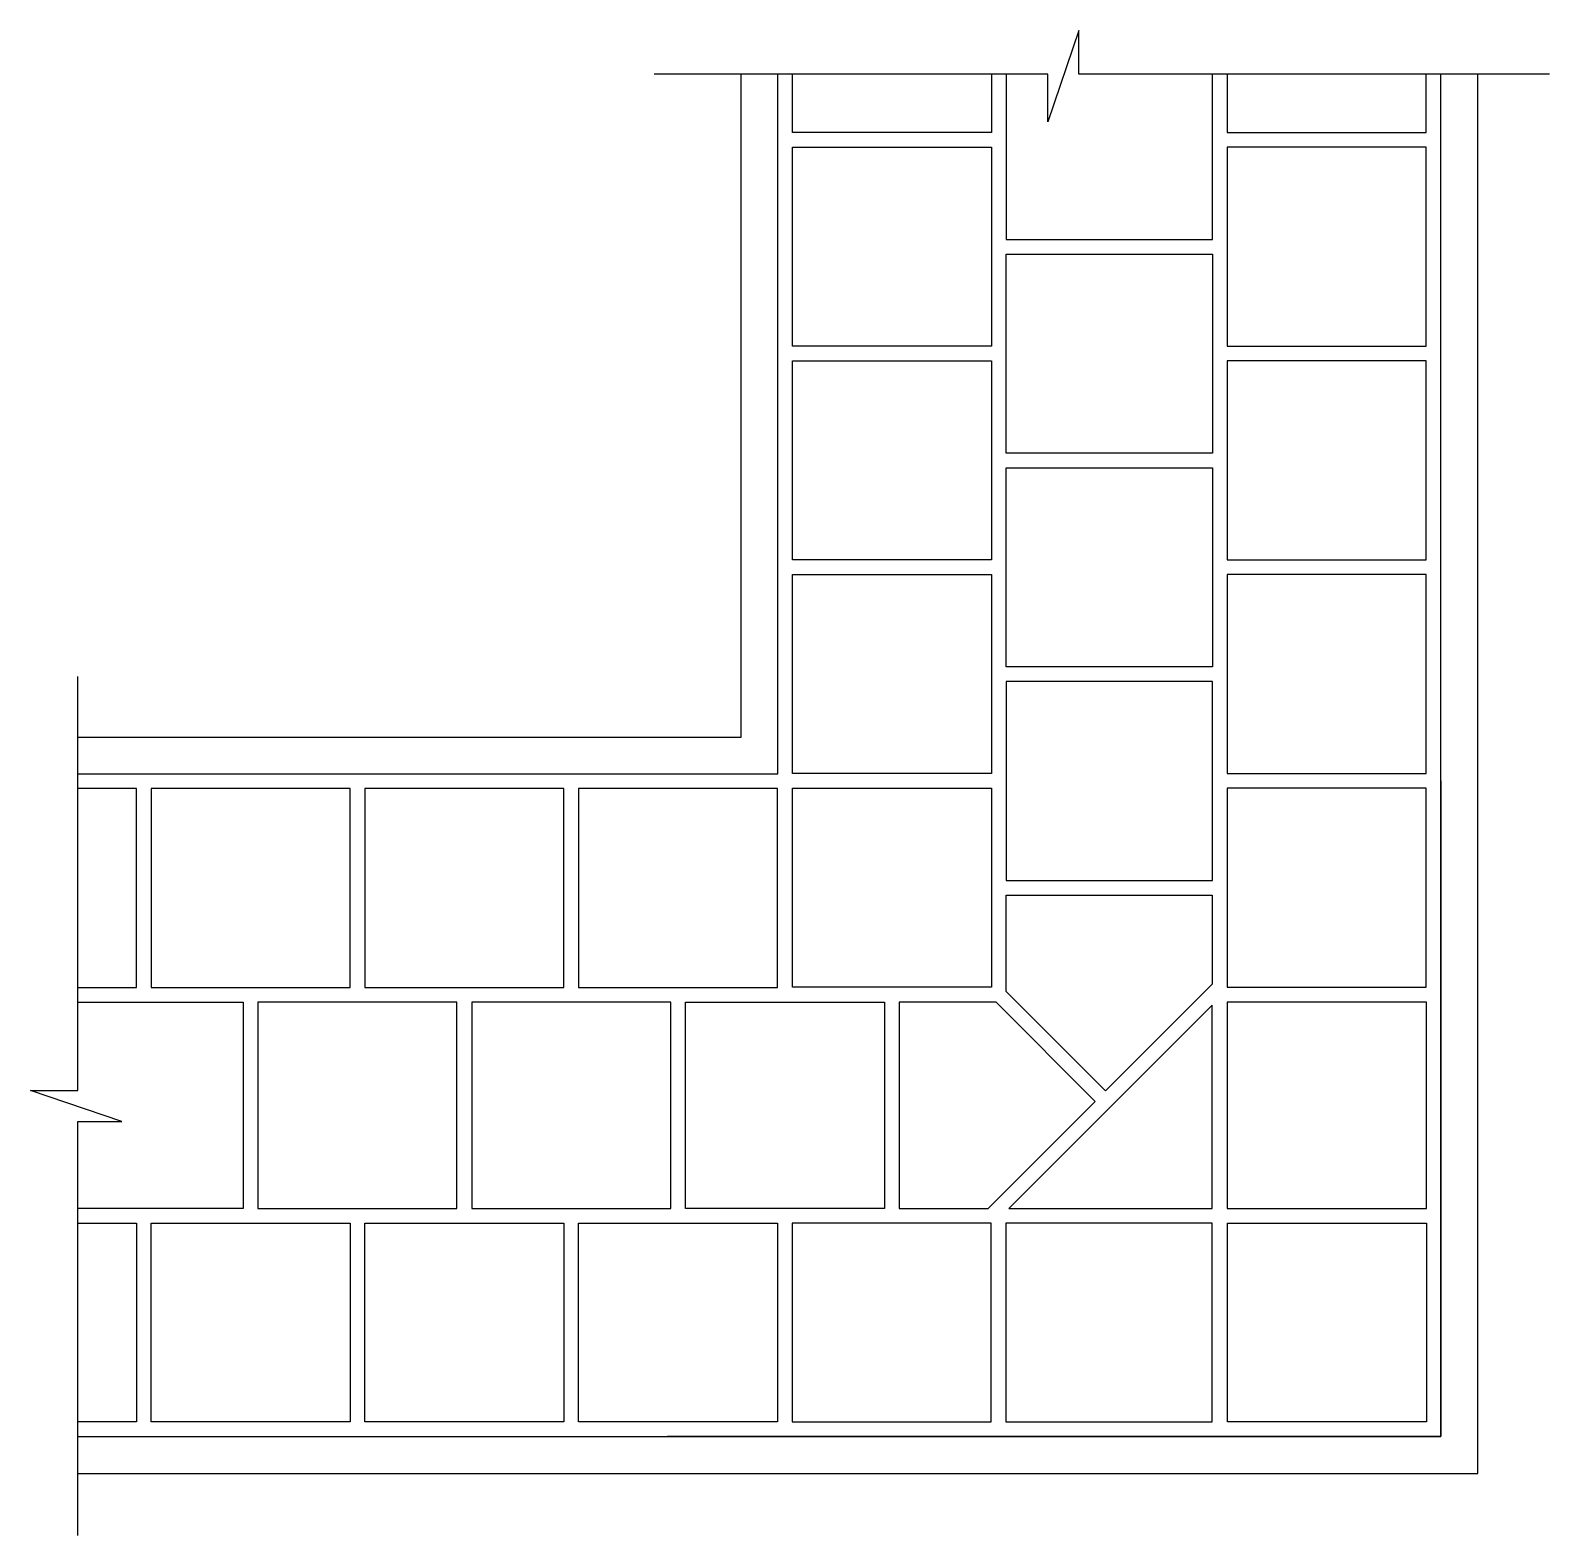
# Model space of a CAD drawing. Extents: x 4907 to 6969, y 7220 to 9264.
import ezdxf

# ---------------------------------------------------------------- set-up
doc = ezdxf.new("R2010")
doc.units = 0
doc.header["$LTSCALE"] = 10
doc.header["$MEASUREMENT"] = 0
doc.layers.add('3', color=3, linetype='CONTINUOUS')
doc.layers.add('7', color=7, linetype='CONTINUOUS')

msp = doc.modelspace()

# ---------------------------------------------------------------- linework, layer by layer
at = {"layer": '3'}
for points in [[(6969.2, 9204), (6330.3, 9204), (6330.3, 9263.5), (6288.2, 9139.5), (6288.2, 9204), (5754, 9204)], [(6211.7, 9204), (6211.7, 9124.8), (5941.7, 9124.8), (5941.7, 9204)], [(6231.7, 9204), (6231.7, 8979.7), (6511.7, 8979.7), (6511.7, 9204)], [(6531.7, 9204), (6531.7, 9124.8), (6801.7, 9124.8), (6801.7, 9204)], [(6801.7, 8524.5), (6531.7, 8524.5), (6531.7, 8254.4), (6801.7, 8254.4), (6801.7, 8524.5)], [(4971.7, 7219.6), (4971.7, 7781.9), (5031.3, 7781.9), (4907.2, 7824.1), (4971.7, 7824.1), (4971.7, 8386.3)], [(4971.7, 7964), (5051, 7964), (5051, 8234), (4971.7, 8234)], [(6801.7, 8234.4), (6531.7, 8234.4), (6531.7, 7964.3), (6801.7, 7964.3), (6801.7, 8234.4)], [(4971.7, 7944), (5196.1, 7944), (5196.1, 7664), (4971.7, 7664)], [(4971.7, 7644), (5051, 7644), (5051, 7374), (4971.7, 7374)], [(5651.2, 7374), (5651.2, 7644), (5921.3, 7644), (5921.3, 7374), (5651.2, 7374)], [(6211.3, 7374), (6211.3, 7644), (5941.2, 7644), (5941.2, 7374), (6211.3, 7374)], [(6511.3, 7374), (6511.3, 7644), (6231.2, 7644), (6231.2, 7374), (6511.3, 7374)], [(6532.1, 7374), (6532.1, 7644), (6802.3, 7644), (6802.3, 7374), (6532.1, 7374)]]:
    msp.add_lwpolyline(points, dxfattribs=at)
for points in [[(5941.7, 8834.7), (5941.7, 9104.8), (6211.7, 9104.8), (6211.7, 8834.7)], [(6531.7, 9104.8), (6531.7, 8834.7), (6801.7, 8834.7), (6801.7, 9104.8)], [(6231.7, 8689.5), (6231.7, 8959.7), (6511.7, 8959.7), (6511.7, 8689.5)], [(5941.7, 8544.5), (5941.7, 8814.7), (6211.7, 8814.7), (6211.7, 8544.5)], [(6531.7, 8814.7), (6531.7, 8544.5), (6801.7, 8544.5), (6801.7, 8814.7)], [(6231.7, 8399.4), (6231.7, 8669.5), (6511.7, 8669.5), (6511.7, 8399.4)], [(5941.7, 8254.4), (5941.7, 8524.5), (6211.7, 8524.5), (6211.7, 8254.4)], [(6231.7, 8379.5), (6231.7, 8109.4), (6511.7, 8109.4), (6511.7, 8379.5)], [(5341.1, 8234), (5071, 8234), (5071, 7964), (5341.1, 7964)], [(5631.2, 8234), (5361.1, 8234), (5361.1, 7964), (5631.2, 7964)], [(5921.3, 8234), (5651.2, 8234), (5651.2, 7964), (5921.3, 7964)], [(5941.7, 7964.3), (5941.7, 8234.4), (6211.7, 8234.4), (6211.7, 7964.3)], [(6231.7, 8089.4), (6511.3, 8089.4), (6511.3, 7968.3), (6366.5, 7823.4), (6231.7, 7958.4)], [(5486.2, 7944), (5216.1, 7944), (5216.1, 7664), (5486.2, 7664)], [(5776.3, 7944), (5506.2, 7944), (5506.2, 7664), (5776.3, 7664)], [(5796.2, 7944), (6066.3, 7944), (6066.3, 7664), (5796.2, 7664)], [(6207.2, 7664), (6352.3, 7809.3), (6217.9, 7944), (6086.3, 7944), (6086.3, 7664)], [(6511.3, 7664), (6511.3, 7940), (6235.4, 7664)], [(6801.9, 7944), (6531.7, 7944), (6531.7, 7664), (6801.9, 7664)], [(5071, 7644), (5341.1, 7644), (5341.1, 7374), (5071, 7374)], [(5361.1, 7644), (5631.2, 7644), (5631.2, 7374), (5361.1, 7374)]]:
    msp.add_lwpolyline(points, close=True, dxfattribs=at)
at = {"layer": '7'}
for p, q in [((4971.7, 7354), (6821.7, 7354)), ((6821.7, 7354), (5771.9, 7354))]:
    msp.add_line(p, q, dxfattribs=at)
for points in [[(4971.7, 8254), (5921.7, 8254), (5921.7, 9204)], [(4971.7, 8304), (5871.7, 8304), (5871.7, 9204)], [(4971.7, 7304), (6871.7, 7304), (6871.7, 9204)], [(6821.7, 8244.4), (6821.7, 7354), (6821.7, 9204)]]:
    msp.add_lwpolyline(points, dxfattribs=at)

doc.saveas('drawing.dxf')
